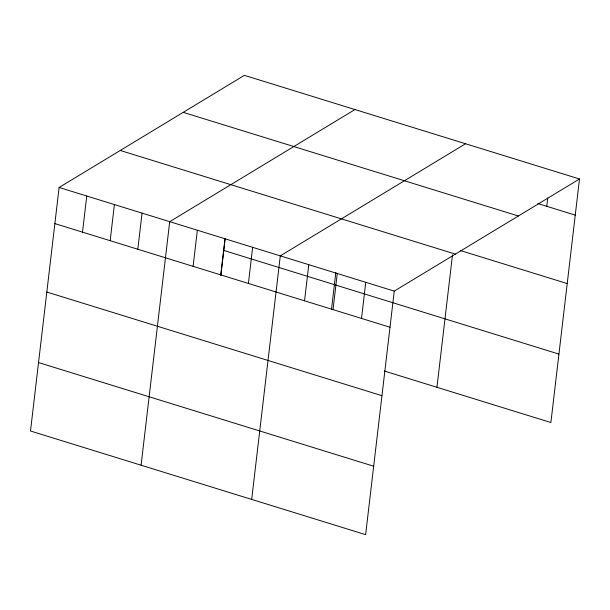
<?xml version="1.0" encoding="UTF-8"?>
<svg xmlns="http://www.w3.org/2000/svg" width="610" height="610" viewBox="0 0 610 610"><rect width="100%" height="100%" fill="white"/><g stroke="black" fill="none" stroke-linecap="round" stroke-linejoin="round"><path stroke-width="0.91" d="M579.5 178.989L244.366 75.343L59.109 187.468L30.5 431.011L365.634 534.657L394.243 291.115L579.5 178.989L550.891 422.532L384.323 371.017M82.51 232.143L86.757 196.016M110.166 240.698L114.405 204.563M137.814 249.246L142.054 213.119M141.093 465.209L169.702 221.666L354.959 109.548M193.111 266.349L197.35 230.222M220.759 274.904L224.998 238.769M220.866 275.415L225.212 238.38M248.407 283.452L252.647 247.325M251.686 499.415L280.295 255.872L465.552 143.754M304.542 300.814L308.782 264.679M331.459 309.621L335.805 272.586M333.029 309.621L337.269 273.493M361.517 318.435L365.756 282.3M436.943 387.297L452.506 254.827M546.766 206.31L547.75 197.975M537.867 203.557L575.253 215.124M183.229 112.347L518.363 215.993M460.39 250.535L567.216 283.566M120.246 150.464L455.38 254.111M59.109 187.468L394.243 291.115M223.794 250.443L558.928 354.09M54.862 223.595L389.996 327.242M46.825 292.045L381.959 395.692M38.537 362.561L373.671 466.208"/></g></svg>
